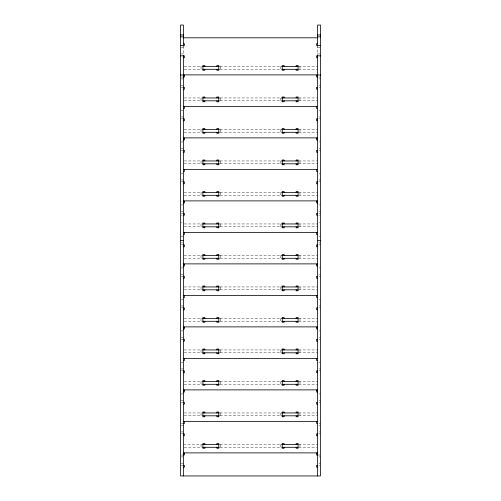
<?xml version="1.0" encoding="UTF-8"?>
<svg xmlns="http://www.w3.org/2000/svg" width="501" height="501" viewBox="0 0 501 501"><rect width="100%" height="100%" fill="white"/><g stroke="black" fill="none" stroke-linecap="round" stroke-linejoin="round"><path stroke-width="0.38" stroke-dasharray="2.5 1.88" d="M181.256 47.426L183.397 47.426M317.603 47.426L320.458 47.426M181.256 53.933L183.397 53.933M317.603 53.933L320.458 53.933M184.161 66.451L202.911 66.451M220.071 66.451L282.226 66.451M298.721 66.451L317.603 66.451M184.161 69.307L202.279 69.307M220.071 69.307L280.929 69.307M298.721 69.307L317.603 69.307M181.256 77.022L183.397 77.022M319.031 77.022L320.458 77.022M181.256 78.926L183.397 78.926M319.031 78.926L320.458 78.926M181.256 85.433L183.397 85.433M319.031 85.433L320.458 85.433M181.256 87.337L183.397 87.337M319.031 87.337L320.458 87.337M184.161 97.952L202.911 97.952M220.071 97.952L282.226 97.952M298.721 97.952L317.603 97.952M184.161 100.807L202.279 100.807M220.071 100.807L280.929 100.807M298.721 100.807L317.603 100.807M181.256 110.427L183.397 110.427M319.031 110.427L320.458 110.427M181.256 116.933L183.397 116.933M319.031 116.933L320.458 116.933M181.256 118.837L183.397 118.837M319.031 118.837L320.458 118.837M184.161 129.452L202.911 129.452M220.071 129.452L282.226 129.452M298.721 129.452L317.603 129.452M184.161 132.308L202.279 132.308M220.071 132.308L280.929 132.308M298.721 132.308L317.603 132.308M181.256 141.927L183.397 141.927M319.031 141.927L320.458 141.927M181.256 148.434L183.397 148.434M319.031 148.434L320.458 148.434M181.256 150.338L183.397 150.338M319.031 150.338L320.458 150.338M184.161 160.953L202.911 160.953M220.071 160.953L282.226 160.953M298.721 160.953L317.603 160.953M184.161 163.808L202.279 163.808M220.071 163.808L280.929 163.808M298.721 163.808L317.603 163.808M181.256 173.427L183.397 173.427M319.031 173.427L320.458 173.427M181.256 179.934L183.397 179.934M319.031 179.934L320.458 179.934M181.256 181.838L183.397 181.838M319.031 181.838L320.458 181.838M184.161 192.453L202.911 192.453M220.071 192.453L282.226 192.453M298.721 192.453L317.603 192.453M184.161 195.309L202.279 195.309M220.071 195.309L280.929 195.309M298.721 195.309L317.603 195.309M181.256 204.928L183.397 204.928M319.031 204.928L320.458 204.928M181.256 211.435L183.397 211.435M319.031 211.435L320.458 211.435M181.256 213.338L183.397 213.338M319.031 213.338L320.458 213.338M181.256 215.58L181.969 215.58M319.031 215.58L319.744 215.58M181.256 222.663L181.969 222.663M319.031 222.663L319.744 222.663M184.161 223.953L202.911 223.953M220.071 223.953L282.226 223.953M298.721 223.953L317.603 223.953M184.161 226.809L202.279 226.809M220.071 226.809L280.929 226.809M298.721 226.809L317.603 226.809M181.256 236.428L183.397 236.428M319.031 236.428L320.458 236.428M181.256 242.935L183.397 242.935M319.031 242.935L320.458 242.935M181.256 244.839L183.397 244.839M319.031 244.839L320.458 244.839M184.161 255.447L202.911 255.447M220.071 255.447L282.226 255.447M298.721 255.447L317.603 255.447M184.161 258.303L202.279 258.303M220.071 258.303L280.929 258.303M298.721 258.303L317.603 258.303M181.256 267.929L183.397 267.929M319.031 267.929L320.458 267.929M181.256 274.435L183.397 274.435M319.031 274.435L320.458 274.435M181.256 276.339L183.397 276.339M319.031 276.339L320.458 276.339M184.161 286.948L202.911 286.948M220.071 286.948L282.226 286.948M298.721 286.948L317.603 286.948M184.161 289.803L202.279 289.803M220.071 289.803L280.929 289.803M298.721 289.803L317.603 289.803M181.256 299.429L183.397 299.429M319.031 299.429L320.458 299.429M181.256 305.929L183.397 305.929M319.031 305.929L320.458 305.929M181.256 307.833L183.397 307.833M319.031 307.833L320.458 307.833M184.161 318.448L202.911 318.448M220.071 318.448L282.226 318.448M298.721 318.448L317.603 318.448M184.161 321.304L202.279 321.304M220.071 321.304L280.929 321.304M298.721 321.304L317.603 321.304M181.256 330.929L183.397 330.929M319.031 330.929L320.458 330.929M181.256 337.43L183.397 337.43M319.031 337.43L320.458 337.43M181.256 339.334L183.397 339.334M319.031 339.334L320.458 339.334M184.161 349.948L202.911 349.948M220.071 349.948L282.226 349.948M298.721 349.948L317.603 349.948M184.161 352.804L202.279 352.804M220.071 352.804L280.929 352.804M298.721 352.804L317.603 352.804M181.256 362.43L183.397 362.43M319.031 362.43L320.458 362.43M181.256 368.93L183.397 368.93M319.031 368.93L320.458 368.93M181.256 370.834L183.397 370.834M319.031 370.834L320.458 370.834M184.161 381.449L202.911 381.449M220.071 381.449L282.226 381.449M298.721 381.449L317.603 381.449M184.161 384.305L202.279 384.305M220.071 384.305L280.929 384.305M298.721 384.305L317.603 384.305M181.256 393.93L183.397 393.93M319.031 393.93L320.458 393.93M181.256 400.431L183.397 400.431M319.031 400.431L320.458 400.431M181.256 402.334L183.397 402.334M319.031 402.334L320.458 402.334M184.161 412.949L202.911 412.949M220.071 412.949L282.226 412.949M298.721 412.949L317.603 412.949M184.161 415.805L202.279 415.805M220.071 415.805L280.929 415.805M298.721 415.805L317.603 415.805M181.256 423.527L183.397 423.527M319.031 423.527L320.458 423.527M181.256 425.43L183.397 425.43M319.031 425.43L320.458 425.43M181.256 431.931L183.397 431.931M319.031 431.931L320.458 431.931M181.256 433.835L183.397 433.835M319.031 433.835L320.458 433.835M183.397 444.45L202.911 444.45M220.071 444.45L282.226 444.45M298.721 444.45L317.603 444.45M184.161 447.305L202.279 447.305M220.071 447.305L280.929 447.305M298.721 447.305L316.839 447.305M181.256 455.027L183.397 455.027M317.603 455.027L320.458 455.027M181.256 456.931L183.397 456.931M319.031 456.931L320.458 456.931M181.256 463.431L183.397 463.431M319.031 463.431L320.458 463.431M181.256 465.335L183.397 465.335M319.031 465.335L320.458 465.335M317.603 45.528L317.603 55.461M299.993 66.451L299.993 69.307M299.993 97.952L299.993 100.807M299.993 129.452L299.993 132.308M299.993 160.953L299.993 163.808M299.993 192.453L299.993 195.309M299.993 223.953L299.993 226.809M299.993 255.447L299.993 258.303M299.993 286.948L299.993 289.803M299.993 318.448L299.993 321.304M299.993 349.948L299.993 352.804M299.993 381.449L299.993 384.305M299.993 412.949L299.993 415.805M299.993 444.45L299.993 447.305M280.322 66.451L280.322 69.307M280.322 97.952L280.322 100.807M280.322 129.452L280.322 132.308M280.322 160.953L280.322 163.808M280.322 192.453L280.322 195.309M280.322 223.953L280.322 226.809M280.322 255.447L280.322 258.303M280.322 286.948L280.322 289.803M280.322 318.448L280.322 321.304M280.322 349.948L280.322 352.804M280.322 381.449L280.322 384.305M280.322 412.949L280.322 415.805M280.322 444.45L280.322 447.305M220.678 66.451L220.678 69.307M220.678 97.952L220.678 100.807M220.678 129.452L220.678 132.308M220.678 160.953L220.678 163.808M220.678 192.453L220.678 195.309M220.678 223.953L220.678 226.809M220.678 255.447L220.678 258.303M220.678 286.948L220.678 289.803M220.678 318.448L220.678 321.304M220.678 349.948L220.678 352.804M220.678 381.449L220.678 384.305M220.678 412.949L220.678 415.805M220.678 444.45L220.678 447.305M201.007 66.451L201.007 69.307M201.007 97.952L201.007 100.807M201.007 129.452L201.007 132.308M201.007 160.953L201.007 163.808M201.007 192.453L201.007 195.309M201.007 223.953L201.007 226.809M201.007 255.447L201.007 258.303M201.007 286.948L201.007 289.803M201.007 318.448L201.007 321.304M201.007 349.948L201.007 352.804M201.007 381.449L201.007 384.305M201.007 412.949L201.007 415.805M201.007 444.45L201.007 447.305M183.397 46.105L183.397 55.461"/><path stroke-width="0.75" d="M180.542 34.951L183.397 34.951M317.603 34.951L320.458 34.951M180.542 36.855L183.397 36.855M317.603 36.855L320.458 36.855M183.397 37.807L317.603 37.807M183.397 43.625L184.349 43.625L184.349 45.528L180.542 45.528M317.603 43.625L316.651 43.625L316.651 45.528L320.458 45.528M180.542 55.836L184.349 55.836L184.349 57.74L183.397 57.74M320.458 55.836L316.651 55.836L316.651 57.74L317.603 57.74M202.905 66.451L219.288 66.451M281.712 66.451L298.095 66.451M202.905 69.307L219.288 69.307M281.712 69.307L298.095 69.307M183.397 74.887L317.603 74.887M180.542 74.987L183.397 74.987M317.603 74.987L320.458 74.987M183.397 75.119L184.349 75.119L184.349 77.022L183.397 77.022M317.603 75.119L316.651 75.119L316.651 77.022L317.603 77.022M183.397 87.337L184.349 87.337L184.349 89.241L183.397 89.241M317.603 87.337L316.651 87.337L316.651 89.241L317.603 89.241M202.905 97.952L219.288 97.952M281.712 97.952L298.095 97.952M202.905 100.807L219.288 100.807M281.712 100.807L298.095 100.807M183.397 106.387L317.603 106.387M183.397 106.619L184.349 106.619L184.349 108.523L183.397 108.523M317.603 106.619L316.651 106.619L316.651 108.523L317.603 108.523M183.397 118.837L184.349 118.837L184.349 120.741L183.397 120.741M317.603 118.837L316.651 118.837L316.651 120.741L317.603 120.741M202.905 129.452L219.288 129.452M281.712 129.452L298.095 129.452M202.905 132.308L219.288 132.308M281.712 132.308L298.095 132.308M183.397 137.888L317.603 137.888M183.397 138.119L184.349 138.119L184.349 140.023L183.397 140.023M317.603 138.119L316.651 138.119L316.651 140.023L317.603 140.023M183.397 150.338L184.349 150.338L184.349 152.241L183.397 152.241M317.603 150.338L316.651 150.338L316.651 152.241L317.603 152.241M202.905 160.953L219.288 160.953M281.712 160.953L298.095 160.953M202.905 163.808L219.288 163.808M281.712 163.808L298.095 163.808M183.397 169.388L317.603 169.388M183.397 169.62L184.349 169.62L184.349 171.524L183.397 171.524M317.603 169.62L316.651 169.62L316.651 171.524L317.603 171.524M183.397 181.838L184.349 181.838L184.349 183.742L183.397 183.742M317.603 181.838L316.651 181.838L316.651 183.742L317.603 183.742M202.905 192.453L219.288 192.453M281.712 192.453L298.095 192.453M202.905 195.309L219.288 195.309M281.712 195.309L298.095 195.309M183.397 200.888L317.603 200.888M183.397 201.12L184.349 201.12L184.349 203.024L183.397 203.024M317.603 201.12L316.651 201.12L316.651 203.024L317.603 203.024M183.397 213.338L184.349 213.338L184.349 215.242L183.397 215.242M317.603 213.338L316.651 213.338L316.651 215.242L317.603 215.242M202.905 223.953L219.288 223.953M281.712 223.953L298.095 223.953M202.905 226.809L219.288 226.809M281.712 226.809L298.095 226.809M183.397 232.389L317.603 232.389M183.397 232.621L184.349 232.621L184.349 234.524L183.397 234.524M317.603 232.621L316.651 232.621L316.651 234.524L317.603 234.524M180.542 240.68L183.397 240.68M317.603 240.68L320.458 240.68M183.397 244.839L184.349 244.839L184.349 246.742L183.397 246.742M317.603 244.839L316.651 244.839L316.651 246.742L317.603 246.742M202.905 255.447L219.288 255.447M281.712 255.447L298.095 255.447M202.905 258.303L219.288 258.303M281.712 258.303L298.095 258.303M183.397 263.883L317.603 263.883M183.397 264.121L184.349 264.121L184.349 266.025L183.397 266.025M317.603 264.121L316.651 264.121L316.651 266.025L317.603 266.025M183.397 276.339L184.349 276.339L184.349 278.237L183.397 278.237M317.603 276.339L316.651 276.339L316.651 278.237L317.603 278.237M202.905 286.948L219.288 286.948M281.712 286.948L298.095 286.948M202.905 289.803L219.288 289.803M281.712 289.803L298.095 289.803M183.397 295.383L317.603 295.383M183.397 295.621L184.349 295.621L184.349 297.525L183.397 297.525M317.603 295.621L316.651 295.621L316.651 297.525L317.603 297.525M183.397 307.833L184.349 307.833L184.349 309.737L183.397 309.737M317.603 307.833L316.651 307.833L316.651 309.737L317.603 309.737M202.905 318.448L219.288 318.448M281.712 318.448L298.095 318.448M202.905 321.304L219.288 321.304M281.712 321.304L298.095 321.304M183.397 326.884L317.603 326.884M183.397 327.122L184.349 327.122L184.349 329.025L183.397 329.025M317.603 327.122L316.651 327.122L316.651 329.025L317.603 329.025M183.397 339.334L184.349 339.334L184.349 341.237L183.397 341.237M317.603 339.334L316.651 339.334L316.651 341.237L317.603 341.237M202.905 349.948L219.288 349.948M281.712 349.948L298.095 349.948M202.905 352.804L219.288 352.804M281.712 352.804L298.095 352.804M183.397 358.384L317.603 358.384M183.397 358.622L184.349 358.622L184.349 360.526L183.397 360.526M317.603 358.622L316.651 358.622L316.651 360.526L317.603 360.526M183.397 370.834L184.349 370.834L184.349 372.738L183.397 372.738M317.603 370.834L316.651 370.834L316.651 372.738L317.603 372.738M202.905 381.449L219.288 381.449M281.712 381.449L298.095 381.449M202.905 384.305L219.288 384.305M281.712 384.305L298.095 384.305M183.397 389.884L317.603 389.884M183.397 390.122L184.349 390.122L184.349 392.026L183.397 392.026M317.603 390.122L316.651 390.122L316.651 392.026L317.603 392.026M183.397 402.334L184.349 402.334L184.349 404.238L183.397 404.238M317.603 402.334L316.651 402.334L316.651 404.238L317.603 404.238M202.905 412.949L219.288 412.949M281.712 412.949L298.095 412.949M202.905 415.805L219.288 415.805M281.712 415.805L298.095 415.805M183.397 421.385L317.603 421.385M183.397 421.623L184.349 421.623L184.349 423.527L183.397 423.527M317.603 421.623L316.651 421.623L316.651 423.527L317.603 423.527M183.397 433.835L184.349 433.835L184.349 435.738L183.397 435.738M317.603 433.835L316.651 433.835L316.651 435.738L317.603 435.738M202.905 444.45L219.288 444.45M281.712 444.45L298.095 444.45M202.905 447.305L219.288 447.305M281.712 447.305L298.095 447.305M183.397 452.885L317.603 452.885M183.397 453.123L184.349 453.123L184.349 455.027L183.397 455.027M317.603 453.123L316.651 453.123L316.651 455.027L317.603 455.027M183.397 465.335L184.349 465.335L184.349 467.239L183.397 467.239M317.603 465.335L316.651 465.335L316.651 467.239L317.603 467.239M317.603 46.105L317.603 25.05L320.458 25.05L320.458 475.95L180.542 475.95L180.542 25.05L183.397 25.05L183.397 46.105M317.603 55.461L317.603 475.95M296.185 66.451L296.185 65.499L298.089 65.499L298.089 70.259L296.185 70.259L296.185 69.307M296.185 97.952L296.185 97L298.089 97L298.089 101.759L296.185 101.759L296.185 100.807M296.185 129.452L296.185 128.5L298.089 128.5L298.089 133.26L296.185 133.26L296.185 132.308M296.185 160.953L296.185 160.001L298.089 160.001L298.089 164.76L296.185 164.76L296.185 163.808M296.185 192.453L296.185 191.501L298.089 191.501L298.089 196.26L296.185 196.26L296.185 195.309M296.185 223.953L296.185 223.001L298.089 223.001L298.089 227.761L296.185 227.761L296.185 226.809M296.185 255.447L296.185 254.502L298.089 254.502L298.089 259.255L296.185 259.255L296.185 258.303M296.185 286.948L296.185 285.996L298.089 285.996L298.089 290.755L296.185 290.755L296.185 289.803M296.185 318.448L296.185 317.496L298.089 317.496L298.089 322.256L296.185 322.256L296.185 321.304M296.185 349.948L296.185 348.997L298.089 348.997L298.089 353.756L296.185 353.756L296.185 352.804M296.185 381.449L296.185 380.497L298.089 380.497L298.089 385.256L296.185 385.256L296.185 384.305M296.185 412.949L296.185 411.997L298.089 411.997L298.089 416.757L296.185 416.757L296.185 415.805M296.185 444.45L296.185 443.498L298.089 443.498L298.089 448.257L296.185 448.257L296.185 447.305M284.13 66.451L284.13 65.499L282.226 65.499L282.226 70.259L284.13 70.259L284.13 69.307M284.13 97.952L284.13 97L282.226 97L282.226 101.759L284.13 101.759L284.13 100.807M284.13 129.452L284.13 128.5L282.226 128.5L282.226 133.26L284.13 133.26L284.13 132.308M284.13 160.953L284.13 160.001L282.226 160.001L282.226 164.76L284.13 164.76L284.13 163.808M284.13 192.453L284.13 191.501L282.226 191.501L282.226 196.26L284.13 196.26L284.13 195.309M284.13 223.953L284.13 223.001L282.226 223.001L282.226 227.761L284.13 227.761L284.13 226.809M284.13 255.447L284.13 254.502L282.226 254.502L282.226 259.255L284.13 259.255L284.13 258.303M284.13 286.948L284.13 285.996L282.226 285.996L282.226 290.755L284.13 290.755L284.13 289.803M284.13 318.448L284.13 317.496L282.226 317.496L282.226 322.256L284.13 322.256L284.13 321.304M284.13 349.948L284.13 348.997L282.226 348.997L282.226 353.756L284.13 353.756L284.13 352.804M284.13 381.449L284.13 380.497L282.226 380.497L282.226 385.256L284.13 385.256L284.13 384.305M284.13 412.949L284.13 411.997L282.226 411.997L282.226 416.757L284.13 416.757L284.13 415.805M284.13 444.45L284.13 443.498L282.226 443.498L282.226 448.257L284.13 448.257L284.13 447.305M216.87 66.451L216.87 65.499L218.774 65.499L218.774 70.259L216.87 70.259L216.87 69.307M216.87 97.952L216.87 97L218.774 97L218.774 101.759L216.87 101.759L216.87 100.807M216.87 129.452L216.87 128.5L218.774 128.5L218.774 133.26L216.87 133.26L216.87 132.308M216.87 160.953L216.87 160.001L218.774 160.001L218.774 164.76L216.87 164.76L216.87 163.808M216.87 192.453L216.87 191.501L218.774 191.501L218.774 196.26L216.87 196.26L216.87 195.309M216.87 223.953L216.87 223.001L218.774 223.001L218.774 227.761L216.87 227.761L216.87 226.809M216.87 255.447L216.87 254.502L218.774 254.502L218.774 259.255L216.87 259.255L216.87 258.303M216.87 286.948L216.87 285.996L218.774 285.996L218.774 290.755L216.87 290.755L216.87 289.803M216.87 318.448L216.87 317.496L218.774 317.496L218.774 322.256L216.87 322.256L216.87 321.304M216.87 349.948L216.87 348.997L218.774 348.997L218.774 353.756L216.87 353.756L216.87 352.804M216.87 381.449L216.87 380.497L218.774 380.497L218.774 385.256L216.87 385.256L216.87 384.305M216.87 412.949L216.87 411.997L218.774 411.997L218.774 416.757L216.87 416.757L216.87 415.805M216.87 444.45L216.87 443.498L218.774 443.498L218.774 448.257L216.87 448.257L216.87 447.305M204.815 66.451L204.815 65.499L202.911 65.499L202.911 70.259L204.815 70.259L204.815 69.307M204.815 97.952L204.815 97L202.911 97L202.911 101.759L204.815 101.759L204.815 100.807M204.815 129.452L204.815 128.5L202.911 128.5L202.911 133.26L204.815 133.26L204.815 132.308M204.815 160.953L204.815 160.001L202.911 160.001L202.911 164.76L204.815 164.76L204.815 163.808M204.815 192.453L204.815 191.501L202.911 191.501L202.911 196.26L204.815 196.26L204.815 195.309M204.815 223.953L204.815 223.001L202.911 223.001L202.911 227.761L204.815 227.761L204.815 226.809M204.815 255.447L204.815 254.502L202.911 254.502L202.911 259.255L204.815 259.255L204.815 258.303M204.815 286.948L204.815 285.996L202.911 285.996L202.911 290.755L204.815 290.755L204.815 289.803M204.815 318.448L204.815 317.496L202.911 317.496L202.911 322.256L204.815 322.256L204.815 321.304M204.815 349.948L204.815 348.997L202.911 348.997L202.911 353.756L204.815 353.756L204.815 352.804M204.815 381.449L204.815 380.497L202.911 380.497L202.911 385.256L204.815 385.256L204.815 384.305M204.815 412.949L204.815 411.997L202.911 411.997L202.911 416.757L204.815 416.757L204.815 415.805M204.815 444.45L204.815 443.498L202.911 443.498L202.911 448.257L204.815 448.257L204.815 447.305M183.397 55.461L183.397 475.95"/></g></svg>
